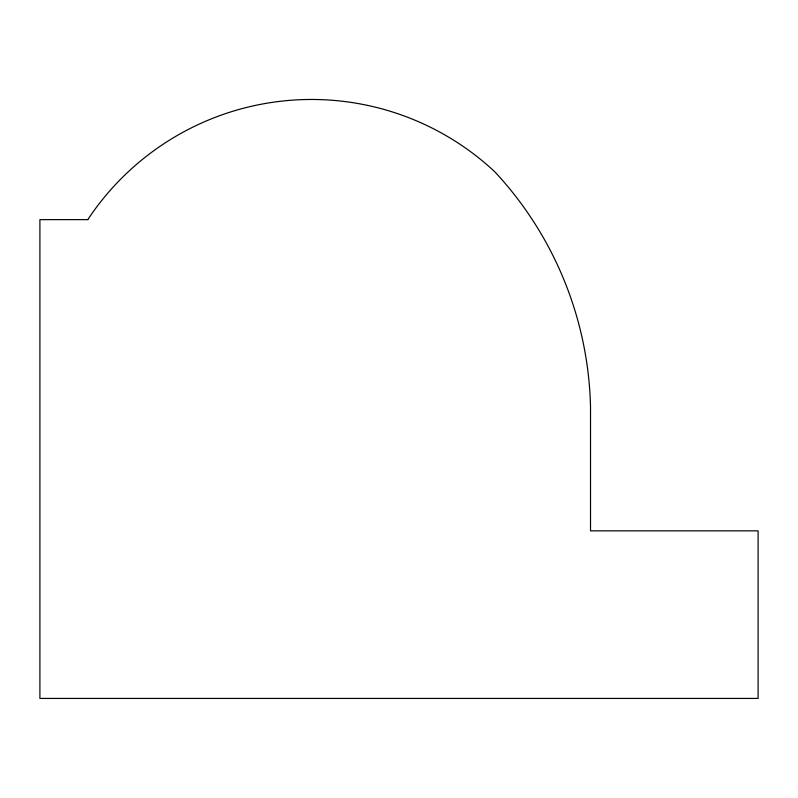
<?xml version="1.0" encoding="UTF-8"?>
<svg xmlns="http://www.w3.org/2000/svg" width="798" height="798" viewBox="0 0 798 798"><rect width="100%" height="100%" fill="white"/><g stroke="black" fill="none" stroke-linecap="round" stroke-linejoin="round"><path stroke-width="1.2" d="M87.78 219.63L39.9 219.63L39.9 698.43L758.1 698.43L758.1 530.85L590.52 530.85L590.52 406.781A357.055 357.055 0 0 0 494.76 171.75A268.397 268.397 0 0 0 87.78 219.63"/></g></svg>
